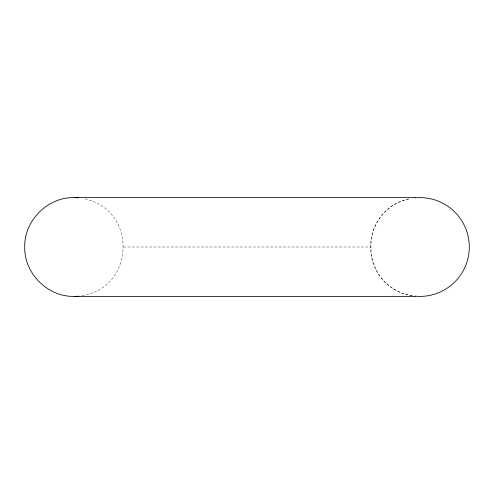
<?xml version="1.0" encoding="UTF-8"?>
<svg xmlns="http://www.w3.org/2000/svg" width="494" height="494" viewBox="0 0 494 494"><rect width="100%" height="100%" fill="white"/><g stroke="black" fill="none" stroke-linecap="round" stroke-linejoin="round"><path stroke-width="0.37" stroke-dasharray="2.47 1.85" d="M85.061 198.891C137.672 210.444 134.862 288.027 81.572 295.783M412.428 295.783C359.138 288.027 356.328 210.444 408.939 198.891M123.5 247L370.5 247M412.175 295.795A49.4 49.4 0 0 1 408.711 198.884"/><path stroke-width="0.74" d="M415.114 197.6L74.291 197.6C47.844 196.902 24.076 220.522 24.7 247C24.076 273.478 47.844 297.098 74.291 296.4L415.114 296.4M74.291 296.4L78.54 296.202M78.54 197.798L74.291 197.6M414.972 197.847A49.4 49.4 0 0 1 469.3 247A49.4 49.4 0 0 1 414.972 296.153"/></g></svg>
